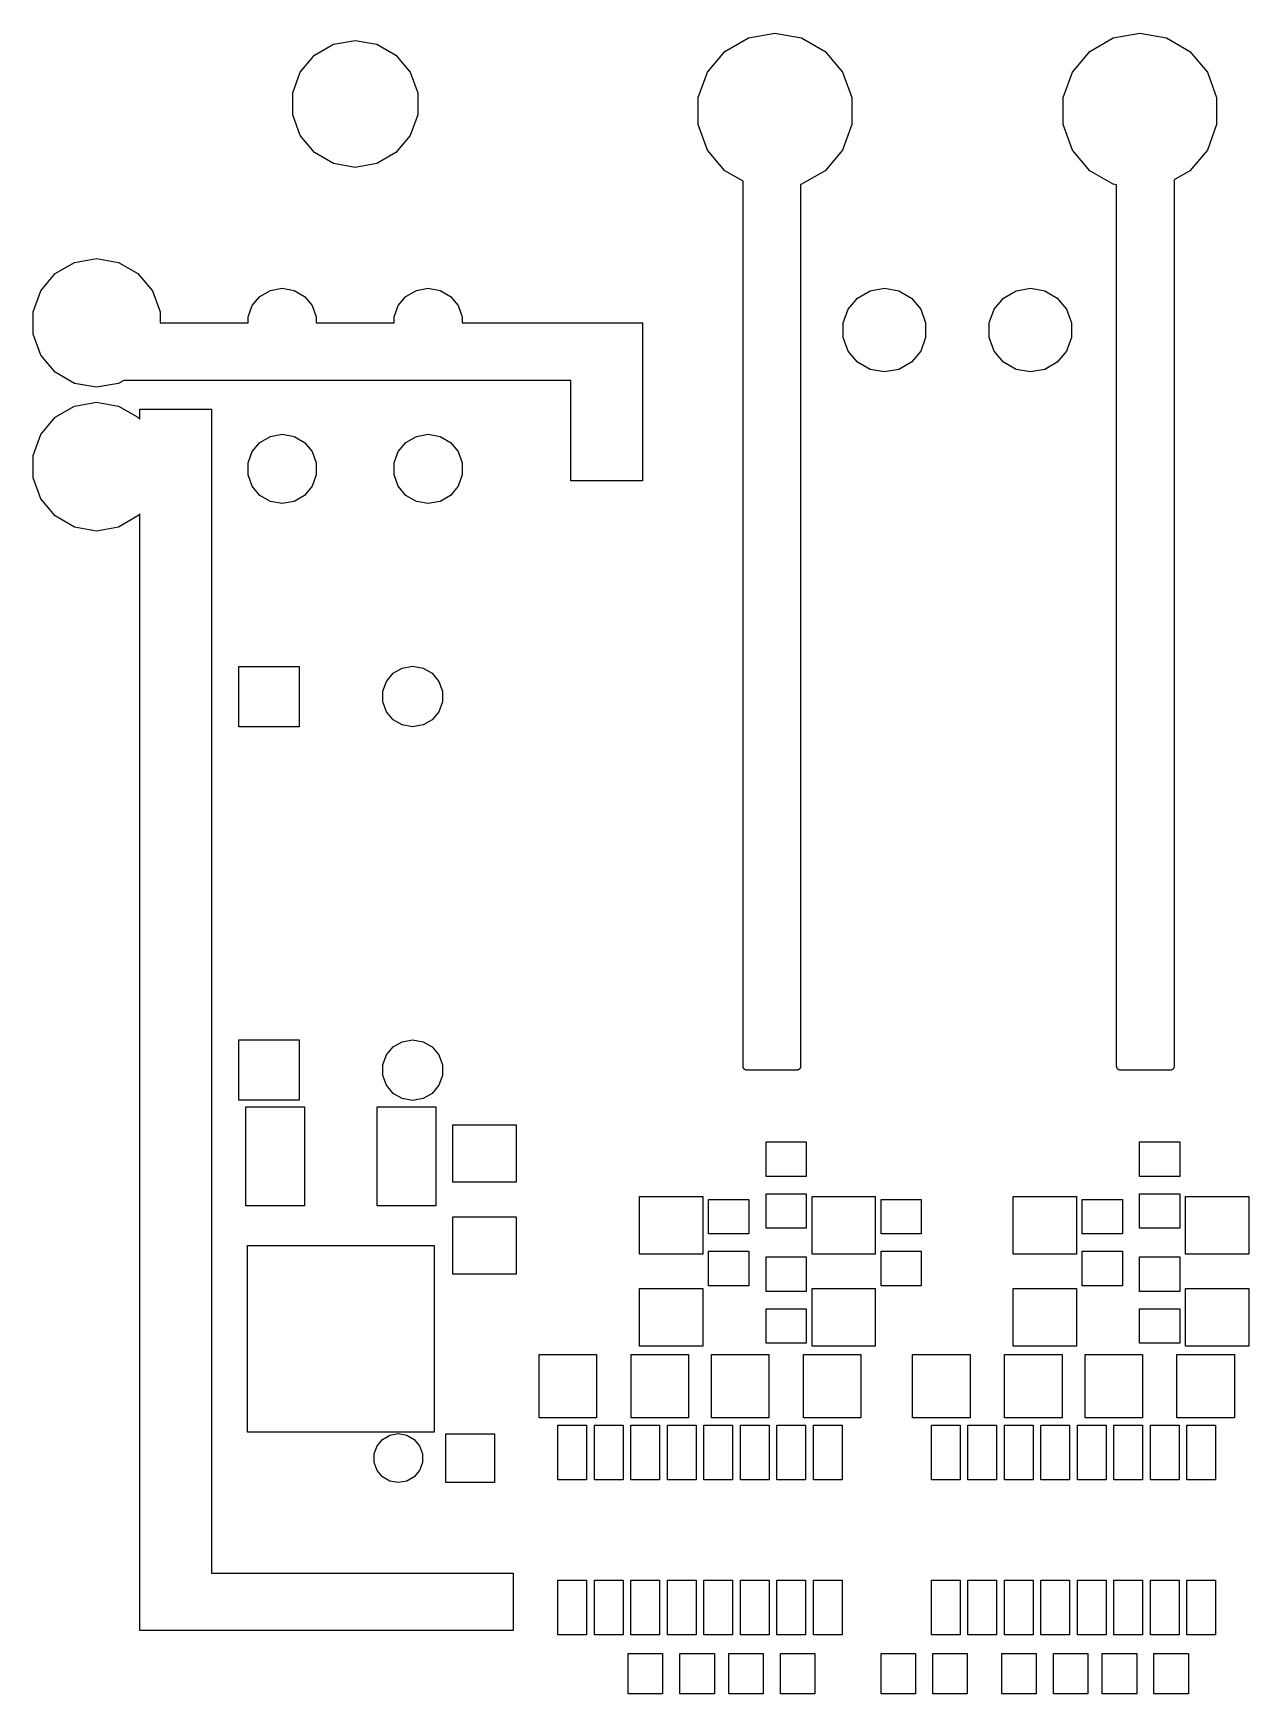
# Model space of a CAD drawing. Extents: x 0.3 to 75.7, y -92.2 to -1.9.
# Drawn here: x 1.3 to 43.6, y -59.7 to -1.9 of the extents above; entities that cross this region are included whole.
import ezdxf

# ---------------------------------------------------------------- set-up
doc = ezdxf.new("R2010")
doc.units = 0
doc.header["$MEASUREMENT"] = 0
doc.layers.add('BLACK', color=7, linetype='CONTINUOUS')

msp = doc.modelspace()

# ---------------------------------------------------------------- linework, layer by layer
at = {"layer": 'Black'}
for p, q in [((11.0805, -2.68826), (11.7447, -2.30478)), ((11.7447, -2.30478), (12.5, -2.1716)), ((12.5, -2.1716), (13.2553, -2.30478)), ((13.2553, -2.30478), (13.9195, -2.68826)), ((25.3678, -2.55378), (26.183, -2.08314)), ((26.183, -2.08314), (27.11, -1.91969)), ((27.11, -1.91969), (28.037, -2.08314)), ((28.037, -2.08314), (28.8522, -2.55378)), ((38.0678, -2.55378), (38.883, -2.08314)), ((38.883, -2.08314), (39.81, -1.91969)), ((39.81, -1.91969), (40.737, -2.08314)), ((40.737, -2.08314), (41.5522, -2.55378)), ((10.5875, -3.2758), (11.0805, -2.68826)), ((13.9195, -2.68826), (14.4125, -3.2758)), ((24.7628, -3.27484), (25.3678, -2.55378)), ((28.8522, -2.55378), (29.4572, -3.27484)), ((37.4628, -3.27484), (38.0678, -2.55378)), ((41.5522, -2.55378), (42.1572, -3.27484)), ((10.3251, -3.99652), (10.5875, -3.2758)), ((14.4125, -3.2758), (14.6749, -3.99652)), ((24.4409, -4.15936), (24.7628, -3.27484)), ((29.4572, -3.27484), (29.7791, -4.15936)), ((37.1409, -4.15936), (37.4628, -3.27484)), ((42.1572, -3.27484), (42.4791, -4.15936)), ((10.3251, -4.76349), (10.3251, -3.99652)), ((14.6749, -3.99652), (14.6749, -4.76349)), ((24.4409, -5.10064), (24.4409, -4.15936)), ((29.7791, -4.15936), (29.7791, -5.10064)), ((37.1409, -5.10064), (37.1409, -4.15936)), ((42.4791, -4.15936), (42.4791, -5.10064)), ((10.5875, -5.4842), (10.3251, -4.76349)), ((14.6749, -4.76349), (14.4125, -5.4842)), ((24.7628, -5.98516), (24.4409, -5.10064)), ((29.7791, -5.10064), (29.4572, -5.98516)), ((37.4628, -5.98516), (37.1409, -5.10064)), ((42.4791, -5.10064), (42.1572, -5.98516)), ((11.0805, -6.07174), (10.5875, -5.4842)), ((14.4125, -5.4842), (13.9195, -6.07174)), ((11.7447, -6.45522), (11.0805, -6.07174)), ((13.9195, -6.07174), (13.2553, -6.45522)), ((25.3678, -6.70622), (24.7628, -5.98516)), ((29.4572, -5.98516), (28.8522, -6.70622)), ((38.0678, -6.70622), (37.4628, -5.98516)), ((42.1572, -5.98516), (41.5522, -6.70622)), ((12.5, -6.5884), (11.7447, -6.45522)), ((13.2553, -6.45522), (12.5, -6.5884)), ((26, -7.0712), (25.3678, -6.70622)), ((28.8522, -6.70622), (28.037, -7.17686)), ((38.883, -7.17686), (38.0678, -6.70622)), ((41.5522, -6.70622), (41, -7.02501)), ((26, -37.873), (26, -7.0712)), ((28.037, -7.17686), (28, -7.18338)), ((28, -7.18338), (28, -37.873)), ((39, -7.19749), (38.883, -7.17686)), ((39, -37.873), (39, -7.19749)), ((41, -7.02501), (41, -37.873)), ((2.73369, -9.89459), (3.5, -9.75947)), ((3.5, -9.75947), (4.26631, -9.89459)), ((1.55965, -10.8797), (2.05982, -10.2837)), ((2.05982, -10.2837), (2.73369, -9.89459)), ((4.26631, -9.89459), (4.94018, -10.2837)), ((4.94018, -10.2837), (5.44035, -10.8797)), ((1.29351, -11.6109), (1.55965, -10.8797)), ((5.44035, -10.8797), (5.70649, -11.6109)), ((9.18571, -11.0772), (9.54801, -10.8681)), ((9.54801, -10.8681), (9.96, -10.7954)), ((9.96, -10.7954), (10.372, -10.8681)), ((10.372, -10.8681), (10.7343, -11.0772)), ((14.2657, -11.0772), (14.628, -10.8681)), ((14.628, -10.8681), (15.04, -10.7954)), ((15.04, -10.7954), (15.452, -10.8681)), ((15.452, -10.8681), (15.8143, -11.0772)), ((29.9844, -11.135), (30.4222, -10.8822)), ((30.4222, -10.8822), (30.92, -10.7945)), ((30.92, -10.7945), (31.4178, -10.8822)), ((31.4178, -10.8822), (31.8556, -11.135)), ((35.0644, -11.135), (35.5022, -10.8822)), ((35.5022, -10.8822), (36, -10.7945)), ((36, -10.7945), (36.4978, -10.8822)), ((36.4978, -10.8822), (36.9356, -11.135)), ((8.77372, -11.7908), (8.9168, -11.3977)), ((8.9168, -11.3977), (9.18571, -11.0772)), ((10.7343, -11.0772), (11.0032, -11.3977)), ((11.0032, -11.3977), (11.1463, -11.7908)), ((13.8537, -11.7908), (13.9968, -11.3977)), ((13.9968, -11.3977), (14.2657, -11.0772)), ((15.8143, -11.0772), (16.0832, -11.3977)), ((16.0832, -11.3977), (16.2263, -11.7908)), ((29.4866, -11.9972), (29.6595, -11.5222)), ((29.6595, -11.5222), (29.9844, -11.135)), ((31.8556, -11.135), (32.1805, -11.5222)), ((32.1805, -11.5222), (32.3534, -11.9972)), ((34.5666, -11.9972), (34.7395, -11.5222)), ((34.7395, -11.5222), (35.0644, -11.135)), ((36.9356, -11.135), (37.2605, -11.5222)), ((37.2605, -11.5222), (37.4334, -11.9972)), ((1.29351, -12.3891), (1.29351, -11.6109)), ((5.70649, -11.6109), (5.70649, -12)), ((5.70649, -12), (8.77372, -12)), ((8.77372, -12), (8.77372, -11.7908)), ((11.1463, -11.7908), (11.1463, -12)), ((11.1463, -12), (13.8537, -12)), ((13.8537, -12), (13.8537, -11.7908)), ((16.2263, -11.7908), (16.2263, -12)), ((16.2263, -12), (22.487, -12)), ((22.487, -12), (22.4881, -12.0002)), ((22.4881, -12.0002), (22.4893, -12.0002)), ((22.4893, -12.0002), (22.4903, -12.0006)), ((22.4903, -12.0006), (22.4914, -12.0008)), ((22.4914, -12.0008), (22.4924, -12.0014)), ((22.4924, -12.0014), (22.4935, -12.0017)), ((22.4935, -12.0017), (22.4944, -12.0025)), ((22.4944, -12.0025), (22.4954, -12.003)), ((22.4954, -12.003), (22.4961, -12.0039)), ((22.4961, -12.0039), (22.497, -12.0046)), ((22.497, -12.0046), (22.4975, -12.0056)), ((22.4975, -12.0056), (22.4983, -12.0065)), ((22.4983, -12.0065), (22.4986, -12.0076)), ((22.4986, -12.0076), (22.4992, -12.0086)), ((22.4992, -12.0086), (22.4994, -12.0097)), ((22.4994, -12.0097), (22.4998, -12.0107)), ((22.4998, -12.0107), (22.4998, -12.0119)), ((22.4998, -12.0119), (22.5, -12.013)), ((22.5, -12.013), (22.5, -17.487)), ((29.4866, -12.5028), (29.4866, -11.9972)), ((32.3534, -11.9972), (32.3534, -12.5028)), ((34.5666, -12.5028), (34.5666, -11.9972)), ((37.4334, -11.9972), (37.4334, -12.5028)), ((1.55965, -13.1203), (1.29351, -12.3891)), ((29.6595, -12.9778), (29.4866, -12.5028)), ((32.3534, -12.5028), (32.1805, -12.9778)), ((34.7395, -12.9778), (34.5666, -12.5028)), ((37.4334, -12.5028), (37.2605, -12.9778)), ((2.05982, -13.7163), (1.55965, -13.1203)), ((29.9844, -13.365), (29.6595, -12.9778)), ((32.1805, -12.9778), (31.8556, -13.365)), ((35.0644, -13.365), (34.7395, -12.9778)), ((37.2605, -12.9778), (36.9356, -13.365)), ((2.73369, -14.1054), (2.05982, -13.7163)), ((30.4222, -13.6178), (29.9844, -13.365)), ((30.92, -13.7055), (30.4222, -13.6178)), ((31.4178, -13.6178), (30.92, -13.7055)), ((31.8556, -13.365), (31.4178, -13.6178)), ((35.5022, -13.6178), (35.0644, -13.365)), ((36, -13.7055), (35.5022, -13.6178)), ((36.4978, -13.6178), (36, -13.7055)), ((36.9356, -13.365), (36.4978, -13.6178)), ((3.5, -14.2405), (2.73369, -14.1054)), ((4.26631, -14.1054), (3.5, -14.2405)), ((4.44887, -14), (4.26631, -14.1054)), ((19.9988, -14), (4.44887, -14)), ((19.9998, -14.0002), (19.9988, -14)), ((20, -14.0013), (19.9998, -14.0002)), ((20, -17.487), (20, -14.0013)), ((2.05982, -15.2837), (2.73369, -14.8946)), ((2.73369, -14.8946), (3.5, -14.7595)), ((3.5, -14.7595), (4.26631, -14.8946)), ((4.26631, -14.8946), (4.94018, -15.2837)), ((5, -15.013), (5.0002, -15.0119)), ((5, -15.3549), (5, -15.013)), ((5.0002, -15.0107), (5.00059, -15.0097)), ((5.0002, -15.0119), (5.0002, -15.0107)), ((5.00059, -15.0097), (5.00078, -15.0086)), ((5.00078, -15.0086), (5.00135, -15.0076)), ((5.00135, -15.0076), (5.00174, -15.0065)), ((5.00174, -15.0065), (5.00247, -15.0056)), ((5.00247, -15.0056), (5.00304, -15.0046)), ((5.00304, -15.0046), (5.00391, -15.0039)), ((5.00391, -15.0039), (5.00464, -15.003)), ((5.00464, -15.003), (5.00563, -15.0025)), ((5.00563, -15.0025), (5.0065, -15.0017)), ((5.0065, -15.0017), (5.00757, -15.0014)), ((5.00757, -15.0014), (5.00855, -15.0008)), ((5.00855, -15.0008), (5.00967, -15.0006)), ((5.00967, -15.0006), (5.01074, -15.0002)), ((5.01074, -15.0002), (5.01188, -15.0002)), ((5.01188, -15.0002), (5.013, -15)), ((5.013, -15), (7.487, -15)), ((7.487, -15), (7.48812, -15.0002)), ((7.48812, -15.0002), (7.48926, -15.0002)), ((7.48926, -15.0002), (7.49033, -15.0006)), ((7.49033, -15.0006), (7.49145, -15.0008)), ((7.49145, -15.0008), (7.49243, -15.0014)), ((7.49243, -15.0014), (7.4935, -15.0017)), ((7.4935, -15.0017), (7.49437, -15.0025)), ((7.49437, -15.0025), (7.49536, -15.003)), ((7.49536, -15.003), (7.49609, -15.0039)), ((7.49609, -15.0039), (7.49696, -15.0046)), ((7.49696, -15.0046), (7.49753, -15.0056)), ((7.49753, -15.0056), (7.49826, -15.0065)), ((7.49826, -15.0065), (7.49865, -15.0076)), ((7.49865, -15.0076), (7.49922, -15.0086)), ((7.49922, -15.0086), (7.49941, -15.0097)), ((7.49941, -15.0097), (7.4998, -15.0107)), ((7.4998, -15.0107), (7.4998, -15.0119)), ((7.4998, -15.0119), (7.5, -15.013)), ((7.5, -15.013), (7.5, -55.4987)), ((1.55965, -15.8797), (2.05982, -15.2837)), ((4.94018, -15.2837), (5, -15.3549)), ((1.29351, -16.6109), (1.55965, -15.8797)), ((8.9168, -16.4777), (9.18571, -16.1572)), ((9.18571, -16.1572), (9.54801, -15.9481)), ((9.54801, -15.9481), (9.96, -15.8754)), ((9.96, -15.8754), (10.372, -15.9481)), ((10.372, -15.9481), (10.7343, -16.1572)), ((10.7343, -16.1572), (11.0032, -16.4777)), ((13.9968, -16.4777), (14.2657, -16.1572)), ((14.2657, -16.1572), (14.628, -15.9481)), ((14.628, -15.9481), (15.04, -15.8754)), ((15.04, -15.8754), (15.452, -15.9481)), ((15.452, -15.9481), (15.8143, -16.1572)), ((15.8143, -16.1572), (16.0832, -16.4777)), ((1.29351, -17.3891), (1.29351, -16.6109)), ((8.77372, -16.8708), (8.9168, -16.4777)), ((11.0032, -16.4777), (11.1463, -16.8708)), ((13.8537, -16.8708), (13.9968, -16.4777)), ((16.0832, -16.4777), (16.2263, -16.8708)), ((8.77372, -17.2892), (8.77372, -16.8708)), ((8.9168, -17.6823), (8.77372, -17.2892)), ((11.1463, -17.2892), (11.0032, -17.6823)), ((11.1463, -16.8708), (11.1463, -17.2892)), ((13.8537, -17.2892), (13.8537, -16.8708)), ((13.9968, -17.6823), (13.8537, -17.2892)), ((16.2263, -17.2892), (16.0832, -17.6823)), ((16.2263, -16.8708), (16.2263, -17.2892)), ((1.55965, -18.1203), (1.29351, -17.3891)), ((9.18571, -18.0028), (8.9168, -17.6823)), ((11.0032, -17.6823), (10.7343, -18.0028)), ((14.2657, -18.0028), (13.9968, -17.6823)), ((16.0832, -17.6823), (15.8143, -18.0028)), ((20.0002, -17.4881), (20, -17.487)), ((20.0002, -17.4893), (20.0002, -17.4881)), ((20.0006, -17.4903), (20.0002, -17.4893)), ((20.0008, -17.4914), (20.0006, -17.4903)), ((20.0014, -17.4924), (20.0008, -17.4914)), ((20.0017, -17.4935), (20.0014, -17.4924)), ((20.0025, -17.4944), (20.0017, -17.4935)), ((20.003, -17.4954), (20.0025, -17.4944)), ((20.0039, -17.4961), (20.003, -17.4954)), ((20.0046, -17.497), (20.0039, -17.4961)), ((20.0056, -17.4975), (20.0046, -17.497)), ((20.0065, -17.4983), (20.0056, -17.4975)), ((20.0076, -17.4986), (20.0065, -17.4983)), ((20.0086, -17.4992), (20.0076, -17.4986)), ((20.0097, -17.4994), (20.0086, -17.4992)), ((20.0107, -17.4998), (20.0097, -17.4994)), ((20.0119, -17.4998), (20.0107, -17.4998)), ((20.013, -17.5), (20.0119, -17.4998)), ((22.487, -17.5), (20.013, -17.5)), ((22.4881, -17.4998), (22.487, -17.5)), ((22.4893, -17.4998), (22.4881, -17.4998)), ((22.4903, -17.4994), (22.4893, -17.4998)), ((22.4914, -17.4992), (22.4903, -17.4994)), ((22.4924, -17.4986), (22.4914, -17.4992)), ((22.4935, -17.4983), (22.4924, -17.4986)), ((22.4944, -17.4975), (22.4935, -17.4983)), ((22.4954, -17.497), (22.4944, -17.4975)), ((22.4961, -17.4961), (22.4954, -17.497)), ((22.497, -17.4954), (22.4961, -17.4961)), ((22.4975, -17.4944), (22.497, -17.4954)), ((22.4983, -17.4935), (22.4975, -17.4944)), ((22.4986, -17.4924), (22.4983, -17.4935)), ((22.4992, -17.4914), (22.4986, -17.4924)), ((22.4994, -17.4903), (22.4992, -17.4914)), ((22.4998, -17.4893), (22.4994, -17.4903)), ((22.5, -17.487), (22.4998, -17.4881)), ((22.4998, -17.4881), (22.4998, -17.4893)), ((2.05982, -18.7163), (1.55965, -18.1203)), ((9.54801, -18.2119), (9.18571, -18.0028)), ((9.96, -18.2846), (9.54801, -18.2119)), ((10.372, -18.2119), (9.96, -18.2846)), ((10.7343, -18.0028), (10.372, -18.2119)), ((14.628, -18.2119), (14.2657, -18.0028)), ((15.04, -18.2846), (14.628, -18.2119)), ((15.452, -18.2119), (15.04, -18.2846)), ((15.8143, -18.0028), (15.452, -18.2119)), ((2.73369, -19.1054), (2.05982, -18.7163)), ((4.94018, -18.7163), (4.26631, -19.1054)), ((5, -18.6451), (4.94018, -18.7163)), ((5, -57.487), (5, -18.6451)), ((3.5, -19.2405), (2.73369, -19.1054)), ((4.26631, -19.1054), (3.5, -19.2405)), ((8.45, -26.05), (8.45, -23.95)), ((8.45, -23.95), (10.55, -23.95)), ((10.55, -23.95), (10.55, -26.05)), ((13.5872, -24.473), (13.8225, -24.1926)), ((13.8225, -24.1926), (14.1395, -24.0096)), ((14.1395, -24.0096), (14.5, -23.946)), ((14.5, -23.946), (14.8605, -24.0096)), ((14.8605, -24.0096), (15.1775, -24.1926)), ((15.1775, -24.1926), (15.4128, -24.473)), ((13.462, -24.817), (13.5872, -24.473)), ((13.462, -25.183), (13.462, -24.817)), ((15.4128, -24.473), (15.538, -24.817)), ((15.538, -24.817), (15.538, -25.183)), ((13.5872, -25.527), (13.462, -25.183)), ((15.538, -25.183), (15.4128, -25.527)), ((13.8225, -25.8074), (13.5872, -25.527)), ((14.1395, -25.9904), (13.8225, -25.8074)), ((14.5, -26.054), (14.1395, -25.9904)), ((14.8605, -25.9904), (14.5, -26.054)), ((15.1775, -25.8074), (14.8605, -25.9904)), ((15.4128, -25.527), (15.1775, -25.8074)), ((10.55, -26.05), (8.45, -26.05)), ((8.45, -39.05), (8.45, -36.95)), ((8.45, -36.95), (10.55, -36.95)), ((10.55, -36.95), (10.55, -39.05)), ((14.1395, -37.0096), (14.5, -36.946)), ((14.5, -36.946), (14.8605, -37.0096)), ((13.462, -37.817), (13.5872, -37.473)), ((13.5872, -37.473), (13.8225, -37.1926)), ((13.8225, -37.1926), (14.1395, -37.0096)), ((14.8605, -37.0096), (15.1775, -37.1926)), ((15.1775, -37.1926), (15.4128, -37.473)), ((15.4128, -37.473), (15.538, -37.817)), ((13.462, -38.183), (13.462, -37.817)), ((15.538, -37.817), (15.538, -38.183)), ((26.0019, -37.8839), (26, -37.873)), ((26.0019, -37.8951), (26.0019, -37.8839)), ((26.0057, -37.9055), (26.0019, -37.8951)), ((26.0077, -37.9164), (26.0057, -37.9055)), ((26.0132, -37.9261), (26.0077, -37.9164)), ((26.017, -37.9365), (26.0132, -37.9261)), ((26.0242, -37.945), (26.017, -37.9365)), ((26.0297, -37.9546), (26.0242, -37.945)), ((26.0382, -37.9618), (26.0297, -37.9546)), ((26.0454, -37.9703), (26.0382, -37.9618)), ((26.055, -37.9758), (26.0454, -37.9703)), ((26.0635, -37.983), (26.055, -37.9758)), ((26.0739, -37.9868), (26.0635, -37.983)), ((26.0836, -37.9923), (26.0739, -37.9868)), ((26.0945, -37.9943), (26.0836, -37.9923)), ((26.1049, -37.9981), (26.0945, -37.9943)), ((26.1161, -37.9981), (26.1049, -37.9981)), ((26.127, -38), (26.1161, -37.9981)), ((27.873, -38), (26.127, -38)), ((27.8839, -37.9981), (27.873, -38)), ((27.8951, -37.9981), (27.8839, -37.9981)), ((27.9055, -37.9943), (27.8951, -37.9981)), ((27.9164, -37.9923), (27.9055, -37.9943)), ((27.9261, -37.9868), (27.9164, -37.9923)), ((27.9365, -37.983), (27.9261, -37.9868)), ((27.945, -37.9758), (27.9365, -37.983)), ((27.9546, -37.9703), (27.945, -37.9758)), ((27.9618, -37.9618), (27.9546, -37.9703)), ((27.9703, -37.9546), (27.9618, -37.9618)), ((27.9758, -37.945), (27.9703, -37.9546)), ((27.983, -37.9365), (27.9758, -37.945)), ((27.9868, -37.9261), (27.983, -37.9365)), ((27.9923, -37.9164), (27.9868, -37.9261)), ((27.9943, -37.9055), (27.9923, -37.9164)), ((27.9981, -37.8951), (27.9943, -37.9055)), ((28, -37.873), (27.9981, -37.8839)), ((27.9981, -37.8839), (27.9981, -37.8951)), ((39.0019, -37.8839), (39, -37.873)), ((39.0019, -37.8951), (39.0019, -37.8839)), ((39.0057, -37.9055), (39.0019, -37.8951)), ((39.0077, -37.9164), (39.0057, -37.9055)), ((39.0132, -37.9261), (39.0077, -37.9164)), ((39.017, -37.9365), (39.0132, -37.9261)), ((39.0242, -37.945), (39.017, -37.9365)), ((39.0297, -37.9546), (39.0242, -37.945)), ((39.0382, -37.9618), (39.0297, -37.9546)), ((39.0454, -37.9703), (39.0382, -37.9618)), ((39.055, -37.9758), (39.0454, -37.9703)), ((39.0635, -37.983), (39.055, -37.9758)), ((39.0739, -37.9868), (39.0635, -37.983)), ((39.0836, -37.9923), (39.0739, -37.9868)), ((39.0945, -37.9943), (39.0836, -37.9923)), ((39.1049, -37.9981), (39.0945, -37.9943)), ((39.1161, -37.9981), (39.1049, -37.9981)), ((39.127, -38), (39.1161, -37.9981)), ((40.873, -38), (39.127, -38)), ((40.8839, -37.9981), (40.873, -38)), ((40.8951, -37.9981), (40.8839, -37.9981)), ((40.9055, -37.9943), (40.8951, -37.9981)), ((40.9164, -37.9923), (40.9055, -37.9943)), ((40.9261, -37.9868), (40.9164, -37.9923)), ((40.9365, -37.983), (40.9261, -37.9868)), ((40.945, -37.9758), (40.9365, -37.983)), ((40.9546, -37.9703), (40.945, -37.9758)), ((40.9618, -37.9618), (40.9546, -37.9703)), ((40.9703, -37.9546), (40.9618, -37.9618)), ((40.9758, -37.945), (40.9703, -37.9546)), ((40.983, -37.9365), (40.9758, -37.945)), ((40.9868, -37.9261), (40.983, -37.9365)), ((40.9923, -37.9164), (40.9868, -37.9261)), ((40.9943, -37.9055), (40.9923, -37.9164)), ((40.9981, -37.8951), (40.9943, -37.9055)), ((41, -37.873), (40.9981, -37.8839)), ((40.9981, -37.8839), (40.9981, -37.8951)), ((13.5872, -38.527), (13.462, -38.183)), ((13.8225, -38.8074), (13.5872, -38.527)), ((15.4128, -38.527), (15.1775, -38.8074)), ((15.538, -38.183), (15.4128, -38.527)), ((10.55, -39.05), (8.45, -39.05)), ((8.6885, -42.724), (8.6885, -39.276)), ((8.6885, -39.276), (10.7395, -39.276)), ((10.7395, -39.276), (10.7395, -42.724)), ((13.2605, -42.724), (13.2605, -39.276)), ((13.2605, -39.276), (15.3115, -39.276)), ((14.1395, -38.9904), (13.8225, -38.8074)), ((14.5, -39.054), (14.1395, -38.9904)), ((14.8605, -38.9904), (14.5, -39.054)), ((15.1775, -38.8074), (14.8605, -38.9904)), ((15.3115, -39.276), (15.3115, -42.724)), ((15.9, -41.9), (15.9, -39.9)), ((15.9, -39.9), (18.1, -39.9)), ((18.1, -39.9), (18.1, -41.9)), ((26.8, -41.7), (26.8, -40.5)), ((26.8, -40.5), (28.2, -40.5)), ((28.2, -40.5), (28.2, -41.7)), ((39.8, -41.7), (39.8, -40.5)), ((39.8, -40.5), (41.2, -40.5)), ((41.2, -40.5), (41.2, -41.7)), ((18.1, -41.9), (15.9, -41.9)), ((28.2, -41.7), (26.8, -41.7)), ((41.2, -41.7), (39.8, -41.7)), ((10.7395, -42.724), (8.6885, -42.724)), ((15.3115, -42.724), (13.2605, -42.724)), ((22.4, -44.4), (22.4, -42.4)), ((22.4, -42.4), (24.6, -42.4)), ((24.6, -42.4), (24.6, -44.4)), ((24.8, -43.7), (24.8, -42.5)), ((24.8, -42.5), (26.2, -42.5)), ((26.2, -42.5), (26.2, -43.7)), ((26.8, -43.5), (26.8, -42.3)), ((26.8, -42.3), (28.2, -42.3)), ((28.2, -42.3), (28.2, -43.5)), ((28.4, -44.4), (28.4, -42.4)), ((28.4, -42.4), (30.6, -42.4)), ((30.6, -42.4), (30.6, -44.4)), ((30.8, -43.7), (30.8, -42.5)), ((30.8, -42.5), (32.2, -42.5)), ((32.2, -42.5), (32.2, -43.7)), ((35.4, -44.4), (35.4, -42.4)), ((35.4, -42.4), (37.6, -42.4)), ((37.6, -42.4), (37.6, -44.4)), ((37.8, -43.7), (37.8, -42.5)), ((37.8, -42.5), (39.2, -42.5)), ((39.2, -42.5), (39.2, -43.7)), ((39.8, -43.5), (39.8, -42.3)), ((39.8, -42.3), (41.2, -42.3)), ((41.2, -42.3), (41.2, -43.5)), ((41.4, -44.4), (41.4, -42.4)), ((41.4, -42.4), (43.6, -42.4)), ((43.6, -42.4), (43.6, -44.4)), ((15.9, -45.1), (15.9, -43.1)), ((15.9, -43.1), (18.1, -43.1)), ((18.1, -43.1), (18.1, -45.1)), ((26.2, -43.7), (24.8, -43.7)), ((28.2, -43.5), (26.8, -43.5)), ((32.2, -43.7), (30.8, -43.7)), ((39.2, -43.7), (37.8, -43.7)), ((41.2, -43.5), (39.8, -43.5)), ((8.752, -50.598), (8.752, -44.102)), ((8.752, -44.102), (15.248, -44.102)), ((15.248, -44.102), (15.248, -50.598)), ((24.6, -44.4), (22.4, -44.4)), ((24.8, -45.5), (24.8, -44.3)), ((24.8, -44.3), (26.2, -44.3)), ((26.2, -44.3), (26.2, -45.5)), ((30.6, -44.4), (28.4, -44.4)), ((30.8, -45.5), (30.8, -44.3)), ((30.8, -44.3), (32.2, -44.3)), ((32.2, -44.3), (32.2, -45.5)), ((37.6, -44.4), (35.4, -44.4)), ((37.8, -45.5), (37.8, -44.3)), ((37.8, -44.3), (39.2, -44.3)), ((39.2, -44.3), (39.2, -45.5)), ((43.6, -44.4), (41.4, -44.4)), ((26.8, -45.7), (26.8, -44.5)), ((26.8, -44.5), (28.2, -44.5)), ((28.2, -44.5), (28.2, -45.7)), ((39.8, -45.7), (39.8, -44.5)), ((39.8, -44.5), (41.2, -44.5)), ((41.2, -44.5), (41.2, -45.7)), ((18.1, -45.1), (15.9, -45.1)), ((22.4, -47.6), (22.4, -45.6)), ((22.4, -45.6), (24.6, -45.6)), ((24.6, -45.6), (24.6, -47.6)), ((26.2, -45.5), (24.8, -45.5)), ((28.4, -47.6), (28.4, -45.6)), ((28.4, -45.6), (30.6, -45.6)), ((30.6, -45.6), (30.6, -47.6)), ((32.2, -45.5), (30.8, -45.5)), ((35.4, -47.6), (35.4, -45.6)), ((35.4, -45.6), (37.6, -45.6)), ((37.6, -45.6), (37.6, -47.6)), ((39.2, -45.5), (37.8, -45.5)), ((41.4, -47.6), (41.4, -45.6)), ((41.4, -45.6), (43.6, -45.6)), ((43.6, -45.6), (43.6, -47.6)), ((28.2, -45.7), (26.8, -45.7)), ((41.2, -45.7), (39.8, -45.7)), ((26.8, -47.5), (26.8, -46.3)), ((26.8, -46.3), (28.2, -46.3)), ((28.2, -46.3), (28.2, -47.5)), ((39.8, -47.5), (39.8, -46.3)), ((39.8, -46.3), (41.2, -46.3)), ((41.2, -46.3), (41.2, -47.5)), ((18.9, -50.1), (18.9, -47.9)), ((18.9, -47.9), (20.9, -47.9)), ((20.9, -47.9), (20.9, -50.1)), ((22.1, -50.1), (22.1, -47.9)), ((22.1, -47.9), (24.1, -47.9)), ((24.6, -47.6), (22.4, -47.6)), ((24.1, -47.9), (24.1, -50.1)), ((24.9, -50.1), (24.9, -47.9)), ((24.9, -47.9), (26.9, -47.9)), ((28.2, -47.5), (26.8, -47.5)), ((26.9, -47.9), (26.9, -50.1)), ((28.1, -50.1), (28.1, -47.9)), ((28.1, -47.9), (30.1, -47.9)), ((30.6, -47.6), (28.4, -47.6)), ((30.1, -47.9), (30.1, -50.1)), ((31.9, -50.1), (31.9, -47.9)), ((31.9, -47.9), (33.9, -47.9)), ((33.9, -47.9), (33.9, -50.1)), ((35.1, -50.1), (35.1, -47.9)), ((35.1, -47.9), (37.1, -47.9)), ((37.6, -47.6), (35.4, -47.6)), ((37.1, -47.9), (37.1, -50.1)), ((37.9, -50.1), (37.9, -47.9)), ((37.9, -47.9), (39.9, -47.9)), ((41.2, -47.5), (39.8, -47.5)), ((39.9, -47.9), (39.9, -50.1)), ((41.1, -50.1), (41.1, -47.9)), ((41.1, -47.9), (43.1, -47.9)), ((43.6, -47.6), (41.4, -47.6)), ((43.1, -47.9), (43.1, -50.1)), ((20.9, -50.1), (18.9, -50.1)), ((24.1, -50.1), (22.1, -50.1)), ((26.9, -50.1), (24.9, -50.1)), ((30.1, -50.1), (28.1, -50.1)), ((33.9, -50.1), (31.9, -50.1)), ((37.1, -50.1), (35.1, -50.1)), ((39.9, -50.1), (37.9, -50.1)), ((43.1, -50.1), (41.1, -50.1)), ((15.248, -50.598), (8.752, -50.598)), ((13.2611, -51.0734), (13.4515, -50.8464)), ((13.4515, -50.8464), (13.7082, -50.6982)), ((13.7082, -50.6982), (14, -50.6468)), ((14, -50.6468), (14.2918, -50.6982)), ((14.2918, -50.6982), (14.5485, -50.8464)), ((14.5485, -50.8464), (14.7389, -51.0734)), ((15.65, -52.35), (15.65, -50.65)), ((15.65, -50.65), (17.35, -50.65)), ((17.35, -50.65), (17.35, -52.35)), ((19.555, -52.25), (19.555, -50.35)), ((19.555, -50.35), (20.555, -50.35)), ((20.555, -50.35), (20.555, -52.25)), ((20.825, -52.25), (20.825, -50.35)), ((20.825, -50.35), (21.825, -50.35)), ((21.825, -50.35), (21.825, -52.25)), ((22.095, -52.25), (22.095, -50.35)), ((22.095, -50.35), (23.095, -50.35)), ((23.095, -50.35), (23.095, -52.25)), ((23.365, -52.25), (23.365, -50.35)), ((23.365, -50.35), (24.365, -50.35)), ((24.365, -50.35), (24.365, -52.25)), ((24.635, -52.25), (24.635, -50.35)), ((24.635, -50.35), (25.635, -50.35)), ((25.635, -50.35), (25.635, -52.25)), ((25.905, -52.25), (25.905, -50.35)), ((25.905, -50.35), (26.905, -50.35)), ((26.905, -50.35), (26.905, -52.25)), ((27.175, -52.25), (27.175, -50.35)), ((27.175, -50.35), (28.175, -50.35)), ((28.175, -50.35), (28.175, -52.25)), ((28.445, -52.25), (28.445, -50.35)), ((28.445, -50.35), (29.445, -50.35)), ((29.445, -50.35), (29.445, -52.25)), ((32.555, -52.25), (32.555, -50.35)), ((32.555, -50.35), (33.555, -50.35)), ((33.555, -50.35), (33.555, -52.25)), ((33.825, -52.25), (33.825, -50.35)), ((33.825, -50.35), (34.825, -50.35)), ((34.825, -50.35), (34.825, -52.25)), ((35.095, -52.25), (35.095, -50.35)), ((35.095, -50.35), (36.095, -50.35)), ((36.095, -50.35), (36.095, -52.25)), ((36.365, -52.25), (36.365, -50.35)), ((36.365, -50.35), (37.365, -50.35)), ((37.365, -50.35), (37.365, -52.25)), ((37.635, -52.25), (37.635, -50.35)), ((37.635, -50.35), (38.635, -50.35)), ((38.635, -50.35), (38.635, -52.25)), ((38.905, -52.25), (38.905, -50.35)), ((38.905, -50.35), (39.905, -50.35)), ((39.905, -50.35), (39.905, -52.25)), ((40.175, -52.25), (40.175, -50.35)), ((40.175, -50.35), (41.175, -50.35)), ((41.175, -50.35), (41.175, -52.25)), ((41.445, -52.25), (41.445, -50.35)), ((41.445, -50.35), (42.445, -50.35)), ((42.445, -50.35), (42.445, -52.25)), ((13.1597, -51.3518), (13.2611, -51.0734)), ((13.1597, -51.6482), (13.1597, -51.3518)), ((14.7389, -51.0734), (14.8403, -51.3518)), ((14.8403, -51.3518), (14.8403, -51.6482)), ((13.2611, -51.9266), (13.1597, -51.6482)), ((13.4515, -52.1536), (13.2611, -51.9266)), ((14.7389, -51.9266), (14.5485, -52.1536)), ((14.8403, -51.6482), (14.7389, -51.9266)), ((13.7082, -52.3018), (13.4515, -52.1536)), ((14, -52.3532), (13.7082, -52.3018)), ((14.2918, -52.3018), (14, -52.3532)), ((14.5485, -52.1536), (14.2918, -52.3018)), ((17.35, -52.35), (15.65, -52.35)), ((20.555, -52.25), (19.555, -52.25)), ((21.825, -52.25), (20.825, -52.25)), ((23.095, -52.25), (22.095, -52.25)), ((24.365, -52.25), (23.365, -52.25)), ((25.635, -52.25), (24.635, -52.25)), ((26.905, -52.25), (25.905, -52.25)), ((28.175, -52.25), (27.175, -52.25)), ((29.445, -52.25), (28.445, -52.25)), ((33.555, -52.25), (32.555, -52.25)), ((34.825, -52.25), (33.825, -52.25)), ((36.095, -52.25), (35.095, -52.25)), ((37.365, -52.25), (36.365, -52.25)), ((38.635, -52.25), (37.635, -52.25)), ((39.905, -52.25), (38.905, -52.25)), ((41.175, -52.25), (40.175, -52.25)), ((42.445, -52.25), (41.445, -52.25)), ((7.5, -55.4987), (7.50023, -55.4998)), ((7.50023, -55.4998), (7.50121, -55.5)), ((7.50121, -55.5), (17.987, -55.5)), ((17.987, -55.5), (17.9881, -55.5002)), ((17.9881, -55.5002), (17.9893, -55.5002)), ((17.9893, -55.5002), (17.9903, -55.5006)), ((17.9903, -55.5006), (17.9914, -55.5008)), ((17.9914, -55.5008), (17.9924, -55.5014)), ((17.9924, -55.5014), (17.9935, -55.5017)), ((17.9935, -55.5017), (17.9944, -55.5025)), ((17.9944, -55.5025), (17.9954, -55.503)), ((17.9954, -55.503), (17.9961, -55.5039)), ((17.9961, -55.5039), (17.997, -55.5046)), ((17.997, -55.5046), (17.9975, -55.5056)), ((17.9975, -55.5056), (17.9983, -55.5065)), ((17.9983, -55.5065), (17.9986, -55.5076)), ((17.9986, -55.5076), (17.9992, -55.5086)), ((17.9992, -55.5086), (17.9994, -55.5097)), ((17.9994, -55.5097), (17.9998, -55.5107)), ((17.9998, -55.5107), (17.9998, -55.5119)), ((17.9998, -55.5119), (18, -55.513)), ((18, -55.513), (18, -57.487)), ((19.555, -57.65), (19.555, -55.75)), ((19.555, -55.75), (20.555, -55.75)), ((20.555, -55.75), (20.555, -57.65)), ((20.825, -57.65), (20.825, -55.75)), ((20.825, -55.75), (21.825, -55.75)), ((21.825, -55.75), (21.825, -57.65)), ((22.095, -57.65), (22.095, -55.75)), ((22.095, -55.75), (23.095, -55.75)), ((23.095, -55.75), (23.095, -57.65)), ((23.365, -57.65), (23.365, -55.75)), ((23.365, -55.75), (24.365, -55.75)), ((24.365, -55.75), (24.365, -57.65)), ((24.635, -57.65), (24.635, -55.75)), ((24.635, -55.75), (25.635, -55.75)), ((25.635, -55.75), (25.635, -57.65)), ((25.905, -57.65), (25.905, -55.75)), ((25.905, -55.75), (26.905, -55.75)), ((26.905, -55.75), (26.905, -57.65)), ((27.175, -57.65), (27.175, -55.75)), ((27.175, -55.75), (28.175, -55.75)), ((28.175, -55.75), (28.175, -57.65)), ((28.445, -57.65), (28.445, -55.75)), ((28.445, -55.75), (29.445, -55.75)), ((29.445, -55.75), (29.445, -57.65)), ((32.555, -57.65), (32.555, -55.75)), ((32.555, -55.75), (33.555, -55.75)), ((33.555, -55.75), (33.555, -57.65)), ((33.825, -57.65), (33.825, -55.75)), ((33.825, -55.75), (34.825, -55.75)), ((34.825, -55.75), (34.825, -57.65)), ((35.095, -57.65), (35.095, -55.75)), ((35.095, -55.75), (36.095, -55.75)), ((36.095, -55.75), (36.095, -57.65)), ((36.365, -57.65), (36.365, -55.75)), ((36.365, -55.75), (37.365, -55.75)), ((37.365, -55.75), (37.365, -57.65)), ((37.635, -57.65), (37.635, -55.75)), ((37.635, -55.75), (38.635, -55.75)), ((38.635, -55.75), (38.635, -57.65)), ((38.905, -57.65), (38.905, -55.75)), ((38.905, -55.75), (39.905, -55.75)), ((39.905, -55.75), (39.905, -57.65)), ((40.175, -57.65), (40.175, -55.75)), ((40.175, -55.75), (41.175, -55.75)), ((41.175, -55.75), (41.175, -57.65)), ((41.445, -57.65), (41.445, -55.75)), ((41.445, -55.75), (42.445, -55.75)), ((42.445, -55.75), (42.445, -57.65)), ((5.0002, -57.4881), (5, -57.487)), ((5.0002, -57.4893), (5.0002, -57.4881)), ((5.00059, -57.4903), (5.0002, -57.4893)), ((5.00078, -57.4914), (5.00059, -57.4903)), ((5.00135, -57.4924), (5.00078, -57.4914)), ((5.00174, -57.4935), (5.00135, -57.4924)), ((5.00247, -57.4944), (5.00174, -57.4935)), ((5.00304, -57.4954), (5.00247, -57.4944)), ((5.00391, -57.4961), (5.00304, -57.4954)), ((5.00464, -57.497), (5.00391, -57.4961)), ((5.00563, -57.4975), (5.00464, -57.497)), ((5.0065, -57.4983), (5.00563, -57.4975)), ((5.00757, -57.4986), (5.0065, -57.4983)), ((5.00855, -57.4992), (5.00757, -57.4986)), ((5.00967, -57.4994), (5.00855, -57.4992)), ((5.01074, -57.4998), (5.00967, -57.4994)), ((5.01188, -57.4998), (5.01074, -57.4998)), ((5.013, -57.5), (5.01188, -57.4998)), ((17.987, -57.5), (5.013, -57.5)), ((17.9881, -57.4998), (17.987, -57.5)), ((17.9893, -57.4998), (17.9881, -57.4998)), ((17.9903, -57.4994), (17.9893, -57.4998)), ((17.9914, -57.4992), (17.9903, -57.4994)), ((17.9924, -57.4986), (17.9914, -57.4992)), ((17.9935, -57.4983), (17.9924, -57.4986)), ((17.9944, -57.4975), (17.9935, -57.4983)), ((17.9954, -57.497), (17.9944, -57.4975)), ((17.9961, -57.4961), (17.9954, -57.497)), ((17.997, -57.4954), (17.9961, -57.4961)), ((17.9975, -57.4944), (17.997, -57.4954)), ((17.9983, -57.4935), (17.9975, -57.4944)), ((17.9986, -57.4924), (17.9983, -57.4935)), ((17.9992, -57.4914), (17.9986, -57.4924)), ((17.9994, -57.4903), (17.9992, -57.4914)), ((17.9998, -57.4893), (17.9994, -57.4903)), ((18, -57.487), (17.9998, -57.4881)), ((17.9998, -57.4881), (17.9998, -57.4893)), ((20.555, -57.65), (19.555, -57.65)), ((21.825, -57.65), (20.825, -57.65)), ((23.095, -57.65), (22.095, -57.65)), ((24.365, -57.65), (23.365, -57.65)), ((25.635, -57.65), (24.635, -57.65)), ((26.905, -57.65), (25.905, -57.65)), ((28.175, -57.65), (27.175, -57.65)), ((29.445, -57.65), (28.445, -57.65)), ((33.555, -57.65), (32.555, -57.65)), ((34.825, -57.65), (33.825, -57.65)), ((36.095, -57.65), (35.095, -57.65)), ((37.365, -57.65), (36.365, -57.65)), ((38.635, -57.65), (37.635, -57.65)), ((39.905, -57.65), (38.905, -57.65)), ((41.175, -57.65), (40.175, -57.65)), ((42.445, -57.65), (41.445, -57.65)), ((22, -59.7), (22, -58.3)), ((22, -58.3), (23.2, -58.3)), ((23.2, -58.3), (23.2, -59.7)), ((23.8, -59.7), (23.8, -58.3)), ((23.8, -58.3), (25, -58.3)), ((25, -58.3), (25, -59.7)), ((25.5, -59.7), (25.5, -58.3)), ((25.5, -58.3), (26.7, -58.3)), ((26.7, -58.3), (26.7, -59.7)), ((27.3, -59.7), (27.3, -58.3)), ((27.3, -58.3), (28.5, -58.3)), ((28.5, -58.3), (28.5, -59.7)), ((30.8, -59.7), (30.8, -58.3)), ((30.8, -58.3), (32, -58.3)), ((32, -58.3), (32, -59.7)), ((32.6, -59.7), (32.6, -58.3)), ((32.6, -58.3), (33.8, -58.3)), ((33.8, -58.3), (33.8, -59.7)), ((35, -59.7), (35, -58.3)), ((35, -58.3), (36.2, -58.3)), ((36.2, -58.3), (36.2, -59.7)), ((36.8, -59.7), (36.8, -58.3)), ((36.8, -58.3), (38, -58.3)), ((38, -58.3), (38, -59.7)), ((38.5, -59.7), (38.5, -58.3)), ((38.5, -58.3), (39.7, -58.3)), ((39.7, -58.3), (39.7, -59.7)), ((40.3, -59.7), (40.3, -58.3)), ((40.3, -58.3), (41.5, -58.3)), ((41.5, -58.3), (41.5, -59.7)), ((23.2, -59.7), (22, -59.7)), ((25, -59.7), (23.8, -59.7)), ((26.7, -59.7), (25.5, -59.7)), ((28.5, -59.7), (27.3, -59.7)), ((32, -59.7), (30.8, -59.7)), ((33.8, -59.7), (32.6, -59.7)), ((36.2, -59.7), (35, -59.7)), ((38, -59.7), (36.8, -59.7)), ((39.7, -59.7), (38.5, -59.7)), ((41.5, -59.7), (40.3, -59.7))]:
    msp.add_line(p, q, dxfattribs=at)

doc.saveas('drawing.dxf')
